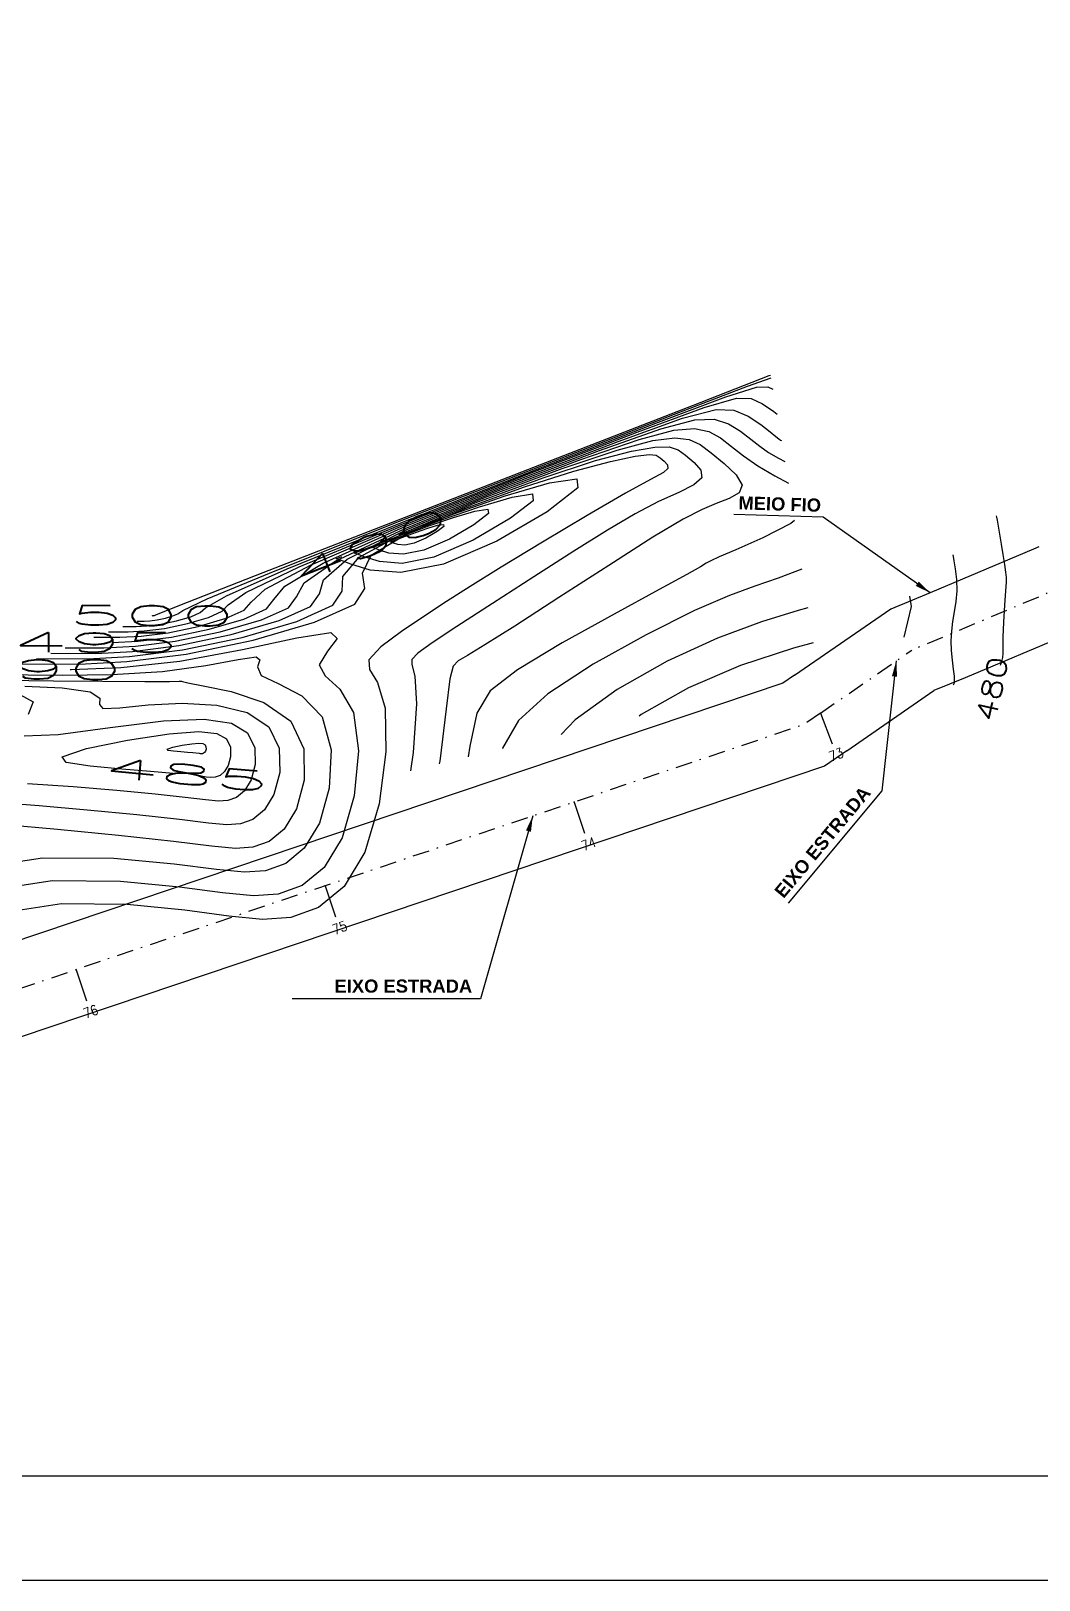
# Model space of a CAD drawing. Header units: millimetres. Extents: x 276147 to 291056, y 9594849 to 9609891.
# Drawn here: x 285592.3 to 285669, y 9596643.6 to 9596761.5 of the extents above; entities that cross this region are included whole.
import ezdxf
from ezdxf.enums import TextEntityAlignment as Align

# ---------------------------------------------------------------- set-up
doc = ezdxf.new("R2010")
doc.units = ezdxf.units.MM
doc.header["$LTSCALE"] = 10
doc.linetypes.add('CONTINUO', pattern=[0])
doc.linetypes.add('DASHDOTX2', pattern=[50.8, 25.4, -12.7, 0, -12.7])
for name, color, linetype in [('500-dim1', 6, 'Continuous'), ('CURVAS', 7, 'CONTINUO'), ('Curvas mestras', 30, 'Continuous'), ('Curvas simples', 9, 'Continuous'), ('Curvas texto', 2, 'Continuous'), ('TG', 7, 'CONTINUO'), ('Top_malha_coord', 8, 'Continuous')]:
    doc.layers.add(name, color=color, linetype=linetype)
doc.styles.add('r80', font='romans.shx')
doc.styles.add('ROMAND', font='romand', dxfattribs={"height": 0.2})
doc.styles.add('SIMPLEX', font='simplex', dxfattribs={"height": 0.2})
doc.styles.add('T7', font='arial.ttf')
doc.dimstyles.new('cadnorma_dim1', dxfattribs={"dimscale": 0, "dimtxt": 2, "dimasz": 1.199999999999999, "dimexe": 1, "dimexo": 2.5, "dimgap": 0.6, "dimtad": 1, "dimzin": 4, "dimdsep": 46, "dimtxsty": 'r80', "dimblk": 'ARCHTICK', "dimblk1": 'ARCHTICK', "dimblk2": 'ARCHTICK', "dimcen": -1, "dimdle": 1, "dimclrd": 1, "dimclre": 1, "dimclrt": 2, "dimaunit": 1, "dimazin": 0, "dimtfac": 1, "dimtix": 1, "dimtmove": 2, "dimatfit": 0, "dimfxl": 1, "dimarcsym": 0})

# ---------------------------------------------------------------- blocks, each defined once
blk = doc.blocks.new('_ArchTick')
at = {"color": 0, "linetype": 'ByBlock', "const_width": 0.15}
blk.add_lwpolyline([(-0.5, -0.5), (0.5, 0.5)], dxfattribs=at)

msp = doc.modelspace()

# ---------------------------------------------------------------- linework, layer by layer
at = {"linetype": 'Continuous', "elevation": 160.1796621240507, "flags": 128}
msp.add_lwpolyline([(285659.3001006922, 9596714.360737076), (285659.3001006919, 9596714.360737076)], dxfattribs=at)
at = {"linetype": 'Continuous'}
for p in [(285633.6023711209, 9596702.788751412, 160.1796621240507), (285633.6023711209, 9596702.788751412, 160.1796621240507), (285614.6476320623, 9596696.407696582, 160.1796621240507), (285614.6476320623, 9596696.407696582, 160.1796621240507), (285595.6928930039, 9596690.026641754, 160.1796621240507), (285595.6928930039, 9596690.026641754, 160.1796621240507)]:
    msp.add_point(p, dxfattribs=at)
at = {"layer": '500-dim1', "ltscale": 0.1}
for points in [[(285503.6286463528, 9596643.55606258), (285817.3470579041, 9596643.55606258), (285817.3470579041, 9596879.440539112), (285503.6286463528, 9596879.440539112)], [(285511.5708846199, 9596651.498300847), (285809.4048196369, 9596651.498300847), (285809.4048196369, 9596871.498300847), (285511.5708846199, 9596871.498300847)]]:
    msp.add_lwpolyline(points, close=True, dxfattribs=at)
at = {"layer": 'CURVAS', "color": 2, "linetype": 'CONTINUO', "elevation": 44.00020690681419}
msp.add_lwpolyline([(285665.8984407802, 9596712.85670446), (285665.8984407802, 9596712.85670446)], dxfattribs=at)
at = {"layer": 'Curvas mestras', "linetype": 'CONTINUO', "elevation": 44.00020690681419}
msp.add_lwpolyline([(285666.0649539256, 9596713.22227066), (285666.1684002761, 9596713.494049463), (285666.2445171914, 9596713.791013343), (285666.2677804351, 9596714.106336987), (285666.2640262051, 9596714.56828714), (285666.2719366628, 9596715.338904217), (285666.3193206108, 9596716.496963), (285666.3905119729, 9596717.788179817), (285666.4589744057, 9596718.875006033), (285666.5013122468, 9596719.52162066), (285666.5066875798, 9596719.899113744), (285666.4674018473, 9596720.280300073), (285666.3803562404, 9596720.87343502), (285666.2608559305, 9596721.628526682), (285666.1288057278, 9596722.431022713), (285666.0026168554, 9596723.176464703), (285665.8947367792, 9596723.80077478), (285665.8161225767, 9596724.24997064), (285665.773667601, 9596724.491793836), (285665.7580260831, 9596724.580887565), (285665.7557920712, 9596724.593614472)], dxfattribs=at)
at = {"layer": 'Curvas mestras', "linetype": 'CONTINUO'}
for points in [[(285601.4797643103, 9596716.979025012, 45.30250262006621), (285601.5269206423, 9596716.981491504, 45.30336839231632), (285601.5862842948, 9596716.98898981, 45.30431432251089), (285601.6534377805, 9596717.003072513, 45.30520085912168), (285601.7150054796, 9596717.02104652, 45.30584775543275), (285601.7553717369, 9596717.039156057, 45.30606462163587), (285602.0675165361, 9596717.172303757, 45.30796738618255), (285604.1787933948, 9596718.010014825, 45.32289742937746), (285609.9251494709, 9596720.260472873, 45.36450240927251), (285620.2292733654, 9596724.277969183, 45.43969426598368), (285632.3608165011, 9596729.001243716, 45.52844141694686), (285642.6761737406, 9596733.015143083, 45.60397663477078), (285648.4423249036, 9596735.258348763, 45.64621662491435), (285648.5384914126, 9596735.295730013, 45.64692209006489)], [(285598.4119959284, 9596714.93043338, 40.30436104562568), (285600.423999423, 9596715.035664324, 40.34130086077811), (285602.9568646118, 9596715.355600895, 40.38166057473017), (285605.822068981, 9596715.95645434, 40.41948619831555), (285608.4489320853, 9596716.723316392, 40.4470875453876), (285610.171237741, 9596717.495996406, 40.45634053772983), (285610.7391510022, 9596718.21591922, 40.44414953512341), (285611.5683678936, 9596719.230978612, 40.42753254084118), (285614.4909706785, 9596720.990684807, 40.42853606431481), (285620.6499682971, 9596723.734428458, 40.46225982703936), (285628.4320884185, 9596726.861133806, 40.51601624887871), (285635.5349873913, 9596729.559606493, 40.57017096961818), (285640.1937426395, 9596731.2024265, 40.60985551719522), (285642.7931138906, 9596731.897268178, 40.63926503036372), (285644.2552839467, 9596731.935579224, 40.6673606089639), (285645.3546273728, 9596731.586217606, 40.70087655212001), (285646.2743037614, 9596731.027673427, 40.73764061017165), (285647.0496644707, 9596730.415848052, 40.77325370002973), (285647.7268343834, 9596729.874848753, 40.80457485901161), (285648.3950105103, 9596729.401618363, 40.83349476979082), (285649.154162387, 9596728.96130662, 40.86316218306047), (285649.6444606023, 9596728.727300446, 40.88067234095389)], [(285620.2518198083, 9596723.165979162, 35.4692044945873), (285620.6859021169, 9596723.334164368, 35.47240684196322), (285624.4419872524, 9596724.735842053, 35.50187352925741), (285628.3482793657, 9596726.093468007, 35.5357989334475), (285631.7117157575, 9596727.089043954, 35.57069124837608), (285633.8025559402, 9596727.4019516, 35.60240826793915), (285633.8818857326, 9596726.710918404, 35.62664507577165), (285631.5439647497, 9596724.898064708, 35.63911979299474), (285627.715747807, 9596722.659091292, 35.63564239457219), (285623.6573595117, 9596720.893088844, 35.61204591053274), (285620.4025844318, 9596720.257737044, 35.56753067983982), (285618.0798359756, 9596720.44506472, 35.51476628627597), (285616.591182503, 9596720.905684708, 35.46978968583017), (285615.8141181908, 9596721.19711604, 35.44464134835607), (285615.5278314423, 9596721.30448448, 35.43537620609595), (285615.4869334785, 9596721.31982297, 35.43405261260659)], [(285615.4869334785, 9596721.31982297, 35.43405261260659), (285615.9210157873, 9596721.48800818, 35.43725495998251)], [(285650.931069011, 9596720.533454416, 41.17500223030538), (285649.1425449181, 9596719.836958757, 41.16192352181269), (285647.3624110316, 9596719.2299214, 41.14608178762455), (285645.4149984715, 9596718.523149224, 41.13015036846945), (285642.7556262581, 9596717.36502071, 41.11471780584861), (285639.0818118044, 9596715.528335173, 41.10115730049756), (285635.0598711051, 9596713.28358218, 41.09398056302189), (285631.5983165555, 9596711.02567512, 41.09848382583322), (285629.3759220138, 9596709.004293773, 41.12011078719251), (285628.1524852154, 9596706.888189403, 41.16489437318842), (285628.1482507529, 9596706.871802628, 41.16534634834124)], [(285595.2228613394, 9596712.874789324, 35.30401431661767), (285595.3170962025, 9596712.874239368, 35.30592396928432), (285599.1040324728, 9596713.029026104, 35.37686915285622), (285603.5949157086, 9596713.51697376, 35.4510277667755), (285608.3416918226, 9596714.400232576, 35.51736916802793), (285612.4903929276, 9596715.290486032, 35.57147585603843), (285615.0855681967, 9596715.686803177, 35.61058345160882), (285615.5492543809, 9596715.248716434, 35.63424689983686), (285614.8134295657, 9596714.277616732, 35.6512980982984), (285614.1875554175, 9596713.23535839, 35.67288818848056), (285614.6384398416, 9596712.409979966, 35.70898576910577), (285615.7622606774, 9596711.394245103, 35.76482935771082), (285616.8125429915, 9596709.607096693, 35.84447511306235), (285617.1867316138, 9596706.699578984, 35.94726247995595), (285616.8579723731, 9596703.251121644, 36.05366514527441), (285615.9433308515, 9596700.073251713, 36.1394402127803), (285614.5680547287, 9596697.8109704, 36.18596589277468), (285612.8900950805, 9596696.44317572, 36.19710431699378), (285611.0755830753, 9596695.782237878, 36.18233874868338), (285609.1828828229, 9596695.645824237, 36.14881559848754), (285606.8392941636, 9596695.872777743, 36.09433437369034), (285603.5643508743, 9596696.307236513, 36.01435781448117), (285599.0720475764, 9596696.744461177, 35.90985384604164), (285593.8542202633, 9596696.784199525, 35.80381118934338), (285588.5971647746, 9596695.97732186, 35.72472373026858)], [(285603.0696685187, 9596704.973518753, 30.71675301084497), (285601.3542413051, 9596705.125653315, 30.67733296749384), (285599.1802959776, 9596705.306091778, 30.62778133727579), (285596.7670168042, 9596705.514455248, 30.57251034878163), (285594.9290504265, 9596705.80447796, 30.526112067138), (285594.6299083325, 9596706.243422918, 30.50572348528977), (285596.4690515114, 9596706.856063183, 30.52256614630778), (285599.5897339877, 9596707.49722107, 30.56419939940996), (285602.7711562965, 9596707.979231937, 30.61226698584824), (285605.0389403737, 9596708.151519528, 30.65214386271282), (285606.4043757669, 9596708.01186206, 30.68412945684713), (285607.1251704367, 9596707.59513014, 30.71225421960435), (285607.432202573, 9596706.956242707, 30.73935307134843), (285607.4490333028, 9596706.230316099, 30.76347871669304), (285607.2723929855, 9596705.572516026, 30.78148827646828), (285606.9886055335, 9596705.105696896, 30.79108878018769), (285606.6423600335, 9596704.823453087, 30.79338720310216), (285606.2679371292, 9596704.68706971, 30.79034032373193), (285605.9003788204, 9596704.656766152, 30.78395512575253), (285605.5777695809, 9596704.688518973, 30.77643869936901), (285605.3389572427, 9596704.73724, 30.77004834762511), (285605.2095005204, 9596704.766920555, 30.76647708964038), (285605.161805621, 9596704.777854813, 30.76516137903991), (285605.1549926366, 9596704.77941742, 30.76497341311506)]]:
    msp.add_polyline3d(points, dxfattribs=at)
at = {"layer": 'Curvas simples', "linetype": 'CONTINUO'}
for points, elevation in [([(285662.4878830033, 9596711.725737542), (285662.5443567425, 9596711.866787536), (285662.5654457038, 9596712.048291773), (285662.5505782045, 9596712.385666016), (285662.4843246355, 9596712.915673457), (285662.3962676991, 9596713.585358033), (285662.3272456611, 9596714.319333607), (285662.310541709, 9596715.055975972), (285662.3492341704, 9596715.78871191), (285662.4388502707, 9596716.524729712), (285662.566866556, 9596717.273012623), (285662.6885574184, 9596718.049719628), (285662.7511496622, 9596718.87280536), (285662.7197000327, 9596719.736086236), (285662.6305965039, 9596720.53683874), (285662.538058871, 9596721.14819996), (285662.4844503949, 9596721.482021647), (285662.4647005886, 9596721.60500904), (285662.4618790146, 9596721.622578397)], 43.00020690681419), ([(285658.7251550372, 9596715.349525297), (285659.2919802129, 9596717.687079), (285659.1656376953, 9596718.473819958)], 42.00020690681419)]:
    msp.add_lwpolyline(points, dxfattribs=dict(at, elevation=elevation))
for points in [[(285600.3284355326, 9596716.571582584, 44.29200465479835), (285600.8662106337, 9596716.569306688, 44.30287430508497), (285601.3063363993, 9596716.592326267, 44.31095487947778), (285601.860401159, 9596716.662312424, 44.31978357592335), (285602.4871640201, 9596716.793748677, 44.32805793345642), (285603.0617902, 9596716.961500097, 44.33409571441325), (285603.438544938, 9596717.130524132, 44.33611980479646), (285603.8018438279, 9596717.38102625, 44.33520384363101), (285605.6567088955, 9596718.254207976, 44.34382445065739), (285610.8383145114, 9596720.406514857, 44.37730916953614), (285620.3134127527, 9596724.169261437, 44.44420737310747), (285631.5750714835, 9596728.573221333, 44.52595640850222), (285641.2479362719, 9596732.32403617, 44.59721548462721), (285646.7946326582, 9596734.445458423, 44.63904093651535), (285648.5876297023, 9596735.077790607, 44.654311997499)], [(285598.1410147837, 9596715.756209463, 42.27333793955359), (285599.6391032809, 9596715.749870032, 42.30361767541353), (285600.8651679122, 9596715.813995795, 42.32612785380068), (285602.4086328853, 9596716.008956658, 42.35072207535586), (285604.1546165018, 9596716.375102008, 42.37377204958785), (285605.7553616423, 9596716.842408242, 42.39059163999946), (285606.8048913391, 9596717.313260268, 42.39623017129225), (285607.270497416, 9596717.798473233, 42.38967667307906), (285608.6125378947, 9596718.742593296, 42.38567848570847), (285612.6646425948, 9596720.698599832, 42.40292261689638), (285620.4816905247, 9596723.951844944, 42.45323360016071), (285630.0035794513, 9596727.717177572, 42.52098631862054), (285638.3914623313, 9596730.941821327, 42.58369323725083), (285643.4992481652, 9596732.81967674, 42.62468959243006), (285645.951884131, 9596733.531356847, 42.65060182669867), (285647.0670774534, 9596733.504153576, 42.67387917000769), (285647.9433023118, 9596733.112354316, 42.70430695804271), (285648.802106747, 9596732.51824735, 42.74101445023871), (285649.051224439, 9596732.315360283, 42.75266351350319)], [(285599.2347246568, 9596716.163895523, 43.28267130340418), (285600.2526569572, 9596716.15958836, 43.30324599022015), (285601.0857521555, 9596716.203161033, 43.31854136663922), (285602.1345170211, 9596716.335634042, 43.33525284196685), (285603.3208902619, 9596716.584425844, 43.35091497513667), (285604.4085759224, 9596716.901954668, 43.36234366076268), (285605.1217181383, 9596717.221892197, 43.36617498801524), (285605.5361701223, 9596717.589749744, 43.36244024828511), (285607.134623394, 9596718.498400137, 43.36475148451017), (285611.7514785541, 9596720.552557845, 43.39011587683082), (285620.3975511401, 9596724.060553696, 43.44872046014962), (285630.7893254685, 9596728.145199955, 43.52347134720503), (285639.8196998025, 9596731.632929247, 43.59045435462348), (285645.1469404107, 9596733.632567082, 43.63186528077085), (285647.4907876144, 9596734.382524444, 43.65433943298149), (285648.3363477381, 9596734.403603196, 43.67062212535848), (285648.7374865851, 9596734.21841855, 43.68474270924661)], [(285597.0473039084, 9596715.348522404, 41.26400458810121), (285599.0255496046, 9596715.340151707, 41.30398936054871), (285600.6445836663, 9596715.424829556, 41.33371437367486), (285602.6827487474, 9596715.682278277, 41.36619134134116), (285604.9883427413, 9596716.165778177, 41.39662912392259), (285607.102146365, 9596716.78286282, 41.41883956626725), (285608.4880645402, 9596717.40462834, 41.42628535456925), (285609.0048237083, 9596718.007195732, 41.41691311032945), (285610.090453395, 9596718.986786453, 41.40660550698839), (285613.5778066379, 9596720.84464282, 41.41572932430745), (285620.5658289123, 9596723.843137205, 41.45774668708646), (285629.2178334362, 9596727.289156187, 41.51850125738157), (285636.9632248623, 9596730.25071441, 41.57693208710725), (285641.8500112696, 9596732.0080873, 41.6174402683132), (285644.4006304546, 9596732.690600432, 41.64627514538324), (285645.7561246355, 9596732.639838193, 41.67514818799418), (285646.8523485815, 9596732.177494153, 41.71230381788655), (285647.8044032651, 9596731.545699708, 41.75211815224929), (285648.5222032113, 9596730.966695473, 41.78550028018389), (285648.950314669, 9596730.6103848, 41.80576990693544), (285649.1719088108, 9596730.437329084, 41.8158889346264), (285649.3048065343, 9596730.355752464, 41.82122984112675), (285649.3797526647, 9596730.31810862, 41.82396782437308)], [(285594.8598831592, 9596714.533149283, 39.24533787279825), (285597.798441252, 9596714.520715052, 39.30473271062101), (285600.2034151797, 9596714.646499084, 39.34888734793958), (285603.2309814739, 9596715.028922513, 39.39712986085533), (285606.6557952204, 9596715.747130506, 39.44234327265031), (285609.7957178075, 9596716.663770964, 39.47533549179525), (285611.8544109392, 9596717.587363476, 39.48639575366133), (285612.4734772966, 9596718.424642716, 39.47138593971931), (285613.0462833942, 9596719.475171763, 39.44845956217932), (285615.4041347218, 9596721.136727793, 39.44134277160947), (285620.7341076842, 9596723.625720713, 39.46677293427956), (285627.6463424038, 9596726.433112426, 39.51353118763973), (285634.1067499224, 9596728.868499577, 39.56340981953281), (285638.5374730095, 9596730.396765703, 39.6022707459374), (285641.1855973267, 9596731.103935923, 39.63225491534422), (285642.7544422605, 9596731.231321257, 39.65957297725572), (285643.856906162, 9596730.994940063, 39.68944931889155), (285644.7442032575, 9596730.50964714, 39.72316304783772), (285645.5771257282, 9596729.864999633, 39.76100715276289), (285646.4986483288, 9596729.141147623, 39.80322522091183), (285647.5804690466, 9596728.380584024, 39.8498640435605), (285648.8764694395, 9596727.616392683, 39.90092109630086), (285649.9190576739, 9596727.073512703, 39.93963913680955)], [(285593.7661722839, 9596714.125462227, 38.23600452146229), (285597.1848875756, 9596714.110996727, 38.30510439575619), (285599.9828309364, 9596714.257333843, 38.35647383510103), (285603.5050973381, 9596714.70224513, 38.41259909424434), (285607.4895214625, 9596715.537807673, 38.46520031433057), (285611.1425035275, 9596716.60422454, 38.50358347097381), (285613.5375841401, 9596717.678731544, 38.51645093699654), (285614.2078045884, 9596718.633365208, 38.49862239722597), (285614.5241978952, 9596719.719364924, 38.46938656337761), (285616.3172987626, 9596721.282769784, 38.45414951167504), (285620.8182460694, 9596723.517011968, 38.47128605409262), (285626.8605963864, 9596726.005090043, 38.51104615905524), (285632.6785124513, 9596728.177391656, 38.55664870216015), (285636.8812033772, 9596729.591103904, 38.5946860075087), (285639.5780807609, 9596730.31060267, 38.62524483309561), (285641.2536005719, 9596730.52706229, 38.65178537826023), (285642.3561171927, 9596730.406070387, 38.67788160182272), (285643.1895576618, 9596730.010870796, 38.70756197898618), (285644.0217444374, 9596729.37912463, 38.74496855333882), (285645.0166109633, 9596728.566119064, 38.79158035797036), (285645.9225336545, 9596727.697659483, 38.83822390661544), (285646.3840009166, 9596726.917180307, 38.87306262509401), (285646.1516930781, 9596726.330112943, 38.88763690754741), (285645.4010461695, 9596725.889881637, 38.88699461761598), (285644.4136871468, 9596725.511908608, 38.8795605348746), (285643.3506700614, 9596725.076098522, 38.8725029787488), (285641.8907443584, 9596724.320290873, 38.86796400326739), (285639.5920875814, 9596722.946808597, 38.86682918979523), (285636.2289478663, 9596720.807623867, 38.86941759448701), (285632.4398537568, 9596718.353323745, 38.87378154383942), (285629.079407381, 9596716.184141513, 38.87740699775486), (285626.8045874758, 9596714.757458616, 38.87849399968718), (285625.481875144, 9596713.959222192, 38.87809973061985), (285624.780128094, 9596713.532526536, 38.87799548809153), (285624.3964300526, 9596713.14545861, 38.88297707212359), (285624.1407648715, 9596712.16609696, 38.90993752822715), (285623.8513394283, 9596709.887515824, 38.97879424583834), (285623.3651265943, 9596705.914970784, 39.0992100140752), (285623.326648061, 9596705.697362537, 39.10556838775256)], [(285591.5787515348, 9596713.310089098, 36.21733780610111), (285595.9577802206, 9596713.291559072, 36.30584779873925), (285599.5416624472, 9596713.479002373, 36.37164684207846), (285604.0533290646, 9596714.048889367, 36.44353759356045), (285609.156972942, 9596715.119160006, 36.51091444297663), (285613.8360739705, 9596716.485132687, 36.56007937636196), (285616.9039305412, 9596717.86146768, 36.5765613033759), (285617.6764581768, 9596719.050812196, 36.55309522655762), (285617.4800278941, 9596720.207750237, 36.51124061851033), (285618.143626846, 9596721.574854756, 36.47976295915169), (285620.9865238439, 9596723.299596477, 36.48031224825854), (285625.2891053542, 9596725.14904628, 36.50607608937162), (285629.8220375111, 9596726.79517682, 36.5431264345275), (285633.5686651148, 9596727.979781307, 36.57951651790381), (285636.3630466329, 9596728.72393816, 36.61122458297496), (285638.2519181968, 9596729.118545357, 36.63621016752177), (285639.326583095, 9596729.250254277, 36.65346658756926), (285639.8566242227, 9596729.188720012, 36.66612281892185), (285640.1561896311, 9596728.999350064, 36.67834160788653), (285640.462619461, 9596728.742300732, 36.69291596711582), (285640.7060212368, 9596728.456733476, 36.70715962772693), (285640.7396915707, 9596728.176557556, 36.71701655947572), (285640.3946694062, 9596727.88429504, 36.7196678407231), (285639.4129629672, 9596727.356899315, 36.71724363815474), (285637.5143227955, 9596726.319931563, 36.71311139039199), (285634.5859964575, 9596724.619818153, 36.71004018656413), (285631.1852205736, 9596722.586428132, 36.70840632592763), (285628.0367327789, 9596720.670492707, 36.70798793642052), (285625.6753762163, 9596719.205749467, 36.7085850322942), (285623.8764270214, 9596718.057948487, 36.71008581880915), (285622.2252698397, 9596716.975847227, 36.7124004147222), (285620.454046659, 9596715.782512004, 36.71594986712762), (285618.881928878, 9596714.59825856, 36.72319847820063), (285617.9748452404, 9596713.617712507, 36.73712144510091), (285618.0246026749, 9596712.890627233, 36.76194601584893), (285618.6265148167, 9596711.88725623, 36.80690787858066), (285619.2017714794, 9596709.932977807, 36.88249482951096), (285619.2714912522, 9596706.625575956, 36.99227416681561), (285618.7564918153, 9596702.65244857, 37.11213116764293), (285617.6775186233, 9596698.973398248, 37.21103062373322), (285616.0839447685, 9596696.3520253, 37.26494131281243), (285614.139641889, 9596694.767119844, 37.27784774886413), (285612.037112265, 9596694.001271708, 37.26073842714278), (285609.8674656577, 9596693.841005897, 37.22243758067225), (285607.3162557505, 9596694.08858706, 37.16311270915639), (285603.9676457127, 9596694.550217032, 37.08076702515564), (285599.5765878936, 9596694.99502762, 36.97804683380264), (285594.5811883587, 9596695.043866567, 36.87617088252182), (285589.590341349, 9596694.280509608, 36.8010010566536)], [(285592.6724624104, 9596713.717776164, 37.22667115749528), (285596.571333899, 9596713.701278398, 37.30547608089137), (285599.7622466908, 9596713.868167613, 37.364060354917), (285603.7792132004, 9596714.375566753, 37.42806836022964), (285608.3232477022, 9596715.32848384, 37.48805738872352), (285612.4892882503, 9596716.544679116, 37.53183139724161), (285615.2207573406, 9596717.770099612, 37.54650612015712), (285615.9421308826, 9596718.842088703, 37.52585880182187), (285616.0021123934, 9596719.96355708, 37.4903135972304), (285617.2304628031, 9596721.428811768, 37.46695625179882), (285620.9023854566, 9596723.40830422, 37.4757991612164), (285626.0748513714, 9596725.577068662, 37.5085611178979), (285631.2502749821, 9596727.486284737, 37.54988755195836), (285635.224934747, 9596728.785443107, 37.58710125639072), (285637.9705631969, 9596729.517270418, 37.61823469787804), (285639.752759883, 9596729.822803322, 37.64399779928818), (285640.8413506438, 9596729.828162333, 37.66567410479502), (285641.523091442, 9596729.599795403, 37.68684240899484), (285642.0889665346, 9596729.189237352, 37.71165507051364), (285642.7302936806, 9596728.65125963, 37.74215772303023), (285643.2397086956, 9596728.053596307, 37.77196825624879), (285643.3101768993, 9596727.467218107, 37.79259775477431), (285642.7165267841, 9596726.932957364, 37.7981881907067), (285641.5610364851, 9596726.371070903, 37.79340574620028), (285640.0278463024, 9596725.67167416, 37.78554756866971), (285638.2482410726, 9596724.733849565, 37.78055596948571), (285636.1420957396, 9596723.492536413, 37.77895451759423), (285633.5764307776, 9596721.891638983, 37.77991203082229), (285630.5252252152, 9596719.940920763, 37.78258623686588), (285627.3902852904, 9596717.91357908, 37.78609045842632), (285624.6803787934, 9596716.148669468, 37.78952702103152), (285622.7951308089, 9596714.9050196, 37.79243634126351), (285621.6976115991, 9596714.12054565, 37.79611152384632), (285621.2417527212, 9596713.652935913, 37.8022838454085), (285621.2565789237, 9596713.268420354, 37.81518159961297), (285621.4714947586, 9596712.367410598, 37.84902079889753), (285621.5910009668, 9596710.258858923, 37.92051456609943), (285621.3562498906, 9596706.551572934, 38.0372858334772), (285621.1394732213, 9596705.161151346, 38.0784968898256)], [(285650.3655193561, 9596724.230193593, 40.04177356764876), (285650.0942433272, 9596724.008583274, 40.04359000551949), (285647.9566152401, 9596722.897297556, 40.03709573034166), (285645.9174437435, 9596721.9940424, 40.02576090550019), (285644.6522438355, 9596721.448602393, 40.01823726450993), (285644.0162690322, 9596721.161968485, 40.01486364155743), (285643.6597084772, 9596720.97293323, 40.01390066583144), (285643.2069334046, 9596720.704856753, 40.01359641136104), (285642.1790484016, 9596720.119365605, 40.01214896093324), (285640.0713421445, 9596718.962654894, 40.00774384939314), (285636.6405395845, 9596717.104368787, 39.99976928884598), (285632.6891167882, 9596714.907960553, 39.9924238953131), (285629.2809860926, 9596712.860332483, 39.99110896184311), (285627.2096613917, 9596711.247093476, 40.00239407367508), (285626.1870607767, 9596709.548670782, 40.03752220559135), (285625.6547018921, 9596707.044197248, 40.10890461717235), (285625.5369711789, 9596706.238853818, 40.1329315320213)], [(285651.3820971266, 9596717.56605282, 42.28203246931979), (285650.6469993466, 9596717.362472184, 42.27394753173894), (285647.8511049089, 9596716.519399693, 42.24545045031436), (285644.5065708245, 9596715.275740488, 42.21906697974509), (285640.692313972, 9596713.511569077, 42.20031108681314), (285636.8872593677, 9596711.370120687, 42.19410285496588), (285633.6703348019, 9596709.060416473, 42.20521405156205), (285632.6011966766, 9596707.924832623, 42.22096441770871)], [(285651.783038519, 9596714.917631652, 43.37760466136707), (285650.2872113444, 9596714.515649168, 43.36075056481378), (285646.2575153886, 9596713.186459264, 43.32341618641248), (285642.3028161422, 9596711.494803978, 43.29946484041601), (285638.7146486301, 9596709.456659192, 43.29422516704972), (285638.5380299586, 9596709.316334976, 43.2952780635419)], [(285589.3913307861, 9596712.494715983, 34.19867109085635), (285594.6439144032, 9596712.447815096, 34.30564613934576), (285598.406424238, 9596712.506210336, 34.3792596371818), (285602.259076227, 9596712.73922594, 34.44896049928821), (285605.5631910691, 9596713.183623856, 34.50072349809079), (285608.0153906472, 9596713.6379961, 34.53505865965008), (285609.396118899, 9596713.841394756, 34.5561096757624), (285609.6659346212, 9596713.610683845, 34.56908597858592), (285609.5058390636, 9596713.073979316, 34.58345948692613), (285609.7769493373, 9596712.437210074, 34.60976784743571), (285611.0675899699, 9596711.806134647, 34.65635525287098), (285612.8749211576, 9596710.885833967, 34.72279207149723), (285614.4233135042, 9596709.281215578, 34.80645537659029), (285615.1019729758, 9596706.773582008, 34.90225081335257), (285614.9594529288, 9596703.849793723, 34.99519915556039), (285614.2091440773, 9596701.173104173, 35.06784985479635), (285613.0521646895, 9596699.2699155, 35.10699047285334), (285611.6405482721, 9596698.11923159, 35.11636088523983), (285610.1140538855, 9596697.563204046, 35.10393907022399), (285608.4982999876, 9596697.450642576, 35.07519361630284), (285606.3623325765, 9596697.65696843, 35.02555603816609), (285603.1610560339, 9596698.064255, 34.94794863663583), (285598.5675072589, 9596698.493894745, 34.84166085816423), (285593.1272511683, 9596698.52453248, 34.7314514761415), (285587.6039881977, 9596697.674133115, 34.64844643659626)], [(285588.2976209126, 9596712.08702992, 33.18933772683113), (285593.9707326012, 9596712.021389823, 33.30536834206168), (285597.7088170024, 9596711.98339456, 33.38165014164724), (285600.9232367455, 9596711.961478127, 33.44689323162629), (285602.7846893134, 9596711.967014136, 33.48407784061011), (285603.5403883665, 9596711.985506177, 33.4986414631453), (285603.706670601, 9596711.995986333, 33.50163592011404), (285603.7826138642, 9596711.972652258, 33.50392500448243), (285604.1982485634, 9596711.870342895, 33.51562084284115), (285605.3663432576, 9596711.639061766, 33.54664750633265), (285607.4967400977, 9596711.202289326, 33.6037247366362), (285609.9875816373, 9596710.377422828, 33.68075478522542), (285612.0340840189, 9596708.95533546, 33.76843560734733), (285613.0172133372, 9596706.847585032, 33.85723912655112), (285613.0609334869, 9596704.4484668, 33.93673313319187), (285612.4749563053, 9596702.272957634, 33.99625944384343), (285611.5362746498, 9596700.7288606, 34.02801505275738), (285610.3910014612, 9596699.795286467, 34.03561748608217), (285609.1525246958, 9596699.344170213, 34.02553939170639), (285607.8266517339, 9596699.254249835, 34.00187096299805), (285605.9888526312, 9596699.43146651, 33.95917256534767), (285603.1070128606, 9596699.788561432, 33.88962212685465), (285598.9237257536, 9596700.238195527, 33.79091457682398), (285594.2804190338, 9596700.69269056, 33.68281349874769), (285590.2932272782, 9596701.064286012, 33.59059952237612)], [(285591.7729060541, 9596711.611759003, 32.27393513088782), (285594.6282047351, 9596711.479941348, 32.33557071377027), (285596.7656615079, 9596711.187910758, 32.38804663575456), (285597.4902718855, 9596710.711489303, 32.41820395182322), (285597.4722470337, 9596710.218473854, 32.43399768622794), (285597.723103026, 9596709.924653487, 32.44866142477576), (285599.0157432371, 9596709.969056977, 32.47315428985485), (285601.1686282517, 9596710.183675917, 32.50933758091151), (285603.7616079566, 9596710.323742593, 32.55679814113273), (285606.3888803517, 9596710.168866184, 32.61461202925739), (285608.7020448887, 9596709.596165407, 32.67981227932933), (285610.3670481397, 9596708.507138848, 32.74892102254989), (285611.1464371775, 9596706.88534706, 32.81771043085928), (285611.1891611043, 9596705.042609377, 32.87895247925508), (285610.7407685316, 9596703.3728101, 32.924669065545), (285610.0203856103, 9596702.187805692, 32.94903965291769), (285609.1414546527, 9596701.47134234, 32.95487405421182), (285608.1909955084, 9596701.125137376, 32.9471396805925), (285607.1734657454, 9596701.056128016, 32.92897557359856), (285605.7630618048, 9596701.192130957, 32.89620705446896), (285603.551416844, 9596701.466181733, 32.84283108797126), (285600.3100200553, 9596701.81346072, 32.76638470994976), (285596.5297837987, 9596702.17774053, 32.67856479666398), (285592.881472475, 9596702.504940595, 32.59460815051307), (285589.8874673067, 9596702.734622927, 32.52698131723764)], [(285591.3954857868, 9596710.977724915, 31.28639743241683), (285592.427975925, 9596710.41461072, 31.32557582049367), (285592.0352637787, 9596709.453481486, 31.34918779772443)], [(285591.7207614948, 9596707.838898873, 31.39578265397313), (285594.3201348119, 9596707.942128483, 31.44457866586481), (285598.2844097841, 9596708.46617822, 31.50698334220533), (285602.3359696647, 9596708.975413283, 31.57162559908784), (285605.438233059, 9596709.108022677, 31.62955367318091), (285607.5187509778, 9596708.797492584, 31.68149283624689), (285608.7461087895, 9596708.051134992, 31.73058759476726), (285609.2893198744, 9596706.920794383, 31.77853176751842), (285609.3190967023, 9596705.63646224, 31.82121560428959), (285609.0065807596, 9596704.472663563, 31.8530786547085), (285608.5044955731, 9596703.646751797, 31.87006420022544), (285607.8919078417, 9596703.147397215, 31.87413065511237), (285607.2294663189, 9596702.90610354, 31.86874000219132), (285606.5202787571, 9596702.858006204, 31.85608016394281), (285605.5372699808, 9596702.952796403, 31.83324149085411), (285603.9958208253, 9596703.143801032, 31.796040081917), (285601.696314357, 9596703.38872592, 31.74185484290092), (285598.779147564, 9596703.662790507, 31.67431607455683), (285595.4697186692, 9596703.945594177, 31.59861683161898), (285591.9787956891, 9596704.185878344, 31.52066766852248)]]:
    msp.add_polyline3d(points, dxfattribs=at)
for points in [[(285616.8637656861, 9596721.743897822, 34.44705601097985), (285620.712352431, 9596723.235033387, 34.47544810318823), (285623.4928316868, 9596724.27263888, 34.49726112062081), (285626.3845024727, 9596725.277635057, 34.52237472046136), (285628.8743191507, 9596726.014619213, 34.5482041199316), (285630.4220839875, 9596726.24625227, 34.57168294882604), (285630.4808084696, 9596725.734707832, 34.58962449126147), (285628.7501397043, 9596724.392725883, 34.59885900080872), (285625.9162642668, 9596722.73530406, 34.59628480984566), (285622.9120033463, 9596721.428003402, 34.57881729826068), (285620.5026239099, 9596720.95767776, 34.54586446492204), (285618.7831870276, 9596721.096349243, 34.50680510289704), (285617.6811965351, 9596721.437327784, 34.47351072772608), (285617.1059679013, 9596721.653062586, 34.45489444435543), (285616.8940410871, 9596721.73254304, 34.44803582996565), (285616.8637656861, 9596721.743897822, 34.44705601097985)], [(285618.2405978913, 9596722.16797167, 33.46005944206581), (285620.7388037444, 9596723.135902407, 33.47848938443667), (285622.543676121, 9596723.80943571, 33.4926487119842), (285624.4207255771, 9596724.461801104, 33.50895054024614), (285626.0369225438, 9596724.940194467, 33.52571699142891), (285627.041612035, 9596725.090552947, 33.54095762971292), (285627.0797312086, 9596724.758498257, 33.55260387398039), (285625.9563146588, 9596723.88738706, 33.55859820856449), (285624.1167817236, 9596722.811515823, 33.55692727785527), (285622.1666471805, 9596721.962917956, 33.54558868604681), (285620.6026643877, 9596721.657618472, 33.52419826996948), (285619.4865380792, 9596721.74763377, 33.49884391945989), (285618.771211567, 9596721.968970856, 33.47723178964543), (285618.3978166092, 9596722.109008133, 33.46514755304407), (285618.2602507315, 9596722.1606016, 33.46069545371893), (285618.2405978913, 9596722.16797167, 33.46005944206581)], [(285619.6174300989, 9596722.592046522, 32.47306284043907), (285620.7652550559, 9596723.036770428, 32.48153069839782), (285621.5945205552, 9596723.346232537, 32.48803630328939), (285622.4569486841, 9596723.645968152, 32.49552632720179), (285623.1995249398, 9596723.865770724, 32.50322981007367), (285623.6611390825, 9596723.93485362, 32.51023229045995), (285623.6786539453, 9596723.782287683, 32.51558328941201), (285623.1624896113, 9596723.38204724, 32.51833744903297), (285622.3172981833, 9596722.887728592, 32.51756969301232), (285621.4212910152, 9596722.497832516, 32.51236007377475), (285620.7027038679, 9596722.357560186, 32.50253202228078), (285620.1898891289, 9596722.398917297, 32.49088276867724), (285619.8612255967, 9596722.50061293, 32.48095286413763), (285619.6896663192, 9596722.564954678, 32.47540064904342), (285619.6264603765, 9596722.588660166, 32.47335507753041), (285619.6174300989, 9596722.592046522, 32.47306284043907)], [(285605.0495751336, 9596706.489346808, 29.70608675611174), (285604.5683461053, 9596706.534139043, 29.69495897586194), (285604.1724783639, 9596706.569247093, 29.68586204180929), (285603.6707980591, 9596706.610887356, 29.67442701771825), (285603.1138878645, 9596706.658970924, 29.6616721920177), (285602.6897421624, 9596706.725899473, 29.65096489651796), (285602.6207087558, 9596706.82719431, 29.64625983176257), (285603.0451273337, 9596706.968572063, 29.65014664337241), (285603.7652841388, 9596707.116532654, 29.65975426804244), (285604.4994582856, 9596707.227765318, 29.67084680343715), (285605.0227935343, 9596707.26752422, 29.6800491613426), (285605.3378941627, 9596707.235295266, 29.68743046550981), (285605.5042310868, 9596707.139126288, 29.69392079164709), (285605.5750842728, 9596706.991691032, 29.7001743550386), (285605.578968901, 9596706.824168967, 29.70574184172756), (285605.5382052139, 9596706.672369488, 29.70989786551536), (285605.4727164941, 9596706.564641997, 29.71211338028979), (285605.3928132253, 9596706.499508964, 29.71264377129001), (285605.3064079397, 9596706.468035877, 29.71194064521433), (285605.2215865593, 9596706.461042056, 29.71046715599687), (285605.1471385819, 9596706.46837017, 29.70873258464008), (285605.0920278892, 9596706.479613712, 29.70725787748552), (285605.0621538743, 9596706.486462226, 29.70643378110572), (285605.0511469763, 9596706.488986362, 29.70613012006243), (285605.0495751336, 9596706.489346808, 29.70608675611174)]]:
    msp.add_polyline3d(points, close=True, dxfattribs=at)
at = {"layer": 'TG', "color": 3, "linetype": 'Continuous'}
for p, q in [((285633.6023711209, 9596702.788751412, 160.1796621240507), (285634.4000029807, 9596700.419409012, 160.1796621240507)), ((285614.6476320623, 9596696.407696582, 160.1796621240507), (285615.4452639218, 9596694.03835418, 160.1796621240507)), ((285595.6928930039, 9596690.026641754, 160.1796621240507), (285596.4905248639, 9596687.657299355, 160.1796621240507))]:
    msp.add_line(p, q, dxfattribs=at)
at = {"layer": 'TG', "color": 1, "linetype": 'DASHDOTX2', "ltscale": 0.005, "extrusion": (-0.0710087131260717, -0.0024250461213777, 0.9974727474028996), "elevation": -43396.99938346236, "flags": 128}
msp.add_lwpolyline([(-9581317.570769109, 611575.6218285325), (-9581319.693766212, 611575.9296552988), (-9581323.453081988, 611576.2877748987), (-9581327.849049406, 611576.7065431499), (-9581330.980270214, 611577.0048287631), (-9581337.934043016, 611577.6672588993), (-9581343.606349336, 611578.2074940645), (-9581347.400672767, 611578.812972454), (-9581350.83175385, 611579.3603775229), (-9581356.409181634, 611580.2502172494), (-9581362.4727042, 611581.2176100073), (-9581366.707520103, 611581.9591908269), (-9581370.5614195, 611582.6340672629), (-9581373.041086104, 611583.0682947821), (-9581375.517953916, 611583.5020320924, 0.0546857041731788), (-9581376.989125723, 611583.7433676511, 0.0605118225439223), (-9581378.633941159, 611583.6321017627, 0.0608414013166963), (-9581380.212446004, 611583.1265454472, 0.0543559033308744), (-9581381.483422004, 611582.3645280863, 0.0110101941608988), (-9581382.377830675, 611580.8719679035, 0.0177339866081823), (-9581383.677695518, 611578.3896036716, 0.0261506533366418), (-9581385.265706189, 611574.5766112548, 0.0206906764641564), (-9581386.234734664, 611571.4546516275, 0.025059379234718), (-9581387.057869943, 611567.5828534835, 0.021040814166672), (-9581387.446886754, 611564.2815140884, 0.0174477808461247), (-9581387.558036428, 611561.5268473164), (-9581386.677851943, 611554.8951801448), (-9581384.827732626, 611544.6057715896), (-9581382.675458653, 611535.3047930222), (-9581380.131373266, 611525.8577020855), (-9581377.050702967, 611516.118542685), (-9581376.966040209, 611515.9014672906), (-9581373.898112126, 611507.8653201837), (-9581372.866795495, 611505.0857920558)], format="xyb", dxfattribs=at)
at = {"layer": 'TG', "color": 4, "linetype": 'CONTINUO', "extrusion": (-0.0710087131260717, -0.0024250461213777, 0.9974727474028996), "elevation": -43396.99938346252}
msp.add_lwpolyline([(-9581317.690648979, 611572.1026858188), (-9581317.97365937, 611572.1427499215), (-9581320.111091422, 611572.4526697015), (-9581323.78499604, 611572.8026528717), (-9581328.180963466, 611573.2214211232), (-9581331.312183758, 611573.5197066881), (-9581338.265957298, 611574.1821368951), (-9581344.048479412, 611574.7328691037), (-9581347.952206532, 611575.3558055634), (-9581351.383180559, 611575.9031935501), (-9581356.960608345, 611576.793033276), (-9581363.050309017, 611577.7646025701), (-9581367.311236767, 611578.5107559724), (-9581371.165136084, 611579.1856323937), (-9581373.6448029, 611579.6198599491), (-9581376.32186059, 611580.0886535601, 0.0653649446357765), (-9581377.17570045, 611580.2474483593, 0.0605118224933433), (-9581377.978367113, 611580.19315099, 0.0608414012449136), (-9581378.748673044, 611579.9464409265, 0.0135396051574771), (-9581378.910645593, 611579.8664814438, 0.0058552790101469), (-9581379.336721864, 611579.138543102, 0.0177339866109255), (-9581380.521450477, 611576.8760555985, 0.0261506533358548), (-9581381.968801884, 611573.4008019665, 0.0206906764650801), (-9581382.851998413, 611570.5553710219, 0.025059379235201), (-9581383.602224171, 611567.0265190173, 0.0210408141667236), (-9581383.956783608, 611564.0175974985, 0.0158142703198958), (-9581384.056041038, 611561.7421713072), (-9581383.218860844, 611555.434515903), (-9581381.398306934, 611545.3095348817), (-9581379.279632889, 611536.1537572904), (-9581376.771483315, 611526.840108738), (-9581373.748257829, 611517.2825540404), (-9581373.70070061, 611517.1606173023), (-9581370.622427154, 611509.0973714436), (-9581369.721609337, 611506.6695540438)], format="xyb", dxfattribs=at)
at = {"layer": 'TG', "color": 4, "linetype": 'CONTINUO', "extrusion": (-0.0710087131260717, -0.0024250461213777, 0.9974727474028996), "elevation": -43396.99938346244}
msp.add_lwpolyline([(-9581380.395219961, 611515.0606121435), (-9581380.231379803, 611514.6405258685), (-9581377.173797106, 611506.6314775149), (-9581376.047146333, 611503.5950118253)], dxfattribs=at)
at = {"layer": 'TG', "color": 4, "linetype": 'CONTINUO', "elevation": 160.1796621240507}
for points in [[(285650.369942932, 9596712.438556798), (285657.6959021339, 9596717.506864613)], [(285650.3699429327, 9596712.438556802), (285649.4913898758, 9596711.830748703), (285573.2832330103, 9596686.175506193), (285566.9777209597, 9596679.249819534)], [(285654.3525480412, 9596706.68192093), (285660.9861834006, 9596711.271259334)], [(285654.3525480405, 9596706.681920927), (285652.6613179558, 9596705.511879653), (285577.237128649, 9596680.12055742), (285572.152191261, 9596674.53549426)]]:
    msp.add_lwpolyline(points, dxfattribs=at)
at = {"layer": 'TG', "color": 1, "linetype": 'DASHDOTX2', "ltscale": 0.005, "elevation": 160.1796621240507, "flags": 128}
for points in [[(285652.3612454865, 9596709.560238864), (285659.3001006922, 9596714.360737076)], [(285652.3612454865, 9596709.560238864), (285651.0763539158, 9596708.67131418), (285575.2601808296, 9596683.148031807), (285555.5491187877, 9596661.498300843)]]:
    msp.add_lwpolyline(points, dxfattribs=at)
at = {"layer": 'TG', "color": 3, "linetype": 'CONTINUO', "extrusion": (-0.0710087131260717, -0.0024250461213777, 0.9974727474028996)}
for points, elevation in [([(-9581368.305967933, 611498.0051795312), (-9581365.93963066, 611498.811683861)], -43396.49502285403), ([(-9581368.305967934, 611498.0051795319), (-9581365.93963066, 611498.8116838605)], -43396.49502285405), ([(-9581368.305967933, 611498.0060752373), (-9581365.939630661, 611498.8125795663)], -43396.49502285414)]:
    msp.add_lwpolyline(points, dxfattribs=dict(at, elevation=elevation))

# ---------------------------------------------------------------- texts
at = {"layer": 'Curvas texto', "extrusion": (-0.0200587750042602, 0.0327446982403546, 0.999262443146182), "style": 'SIMPLEX'}
for s, rotation, width, p, p2 in [('490', 169.6805752130629, 3.299405197872888, (-5256512.013764512, -8028229.935010495, 308548.0548422339), (-5256524.53418606, -8028227.655279057, 308548.0548422339)), ('500', 148.247803342114, 3.2994052770348, (-5256495.623894795, -8028235.992108552, 308558.054842234), (-5256506.445456427, -8028229.294949245, 308558.054842234)), ('495', 148.2478033616364, 3.299405277474872, (-5256490.916879565, -8028236.671584499, 308553.0548422338), (-5256501.7384412, -8028229.974425195, 308553.0548422338)), ('490', 148.1562828700576, 3.299405316927962, (-5256486.200648822, -8028237.364177693, 308548.0548422339), (-5256497.011499186, -8028230.649741212, 308548.0548422339)), ('485', 143.1711184361806, 3.299405022164888, (-5256491.833983568, -8028225.352533651, 308543.0548422338), (-5256502.020468352, -8028217.724057942, 308543.0548422338))]:
    msp.add_text(s, height=1.5, rotation=rotation, dxfattribs=dict(at, width=width)).set_placement(p, p2, align=Align.FIT)
at = {"layer": 'Curvas texto', "color": 2, "style": 'SIMPLEX', "width": 1.282705914028773}
msp.add_text('480', height=1.5, rotation=77.57922151684485, dxfattribs=at).set_placement((285665.6115484359, 9596708.826717768, 44.00020690681419), (285666.6757209647, 9596713.658496346, 44.00020690681419), align=Align.FIT)
at = {"layer": 'TG', "color": 5, "extrusion": (-0.0710087131260717, -0.0024250461213777, 0.9974727474028996), "style": 'ROMAND'}
for s, rotation, width, p, p2 in [('73', 108.8203404772999, 0.8324324309958041, (-9581364.579031022, 611498.6943422961, -43396.49502285402), (-9581364.93389294, 611499.7355305671, -43396.49502285402)), ('74', 108.8203402135392, 0.8105263125752018, (-9581358.422908155, 611479.6703293935, -43395.19745120343), (-9581358.777770067, 611480.7115176638, -43395.19745120343)), ('75', 108.8203405691324, 0.8324324314505336, (-9581352.692524726, 611460.5572653121, -43393.83602522295), (-9581353.047386644, 611461.5984535831, -43393.83602522295)), ('76', 108.820340660965, 0.8324324319052631, (-9581346.962141292, 611441.4442012316, -43392.4745992425), (-9581347.317003213, 611442.4853895026, -43392.4745992425))]:
    msp.add_text(s, height=0.75, rotation=rotation, dxfattribs=dict(at, width=width)).set_placement(p, p2, align=Align.FIT)
at = {"layer": 'Top_malha_coord', "color": 7, "char_height": 1, "style": 'T7'}
for s, insert, attachment_point, rotation in [('{\\fArial|b1|i0|c0|p34;MEIO FIO}', (285652.3767658703, 9596724.872295516, 160.2894755828092), 9, 358.22228181348936), ('{\\fArial|b1|i0|c0|p34;EIXO ESTRADA}', (285655.480661079, 9596704.090469005, 160.1796621240325), 3, 50.18223306323057)]:
    msp.add_mtext_dynamic_manual_height_columns(s, width=16.67673822349752, gutter_width=12.5, heights=[0], dxfattribs=dict(at, insert=insert, attachment_point=attachment_point, rotation=rotation))
at = {"layer": 'Top_malha_coord', "color": 7, "insert": (285625.8366254473, 9596689.278181152, 160.1796621240507), "char_height": 1, "attachment_point": 3, "style": 'T7'}
msp.add_mtext_dynamic_manual_height_columns('{\\fArial|b1|i0|c0|p34;EIXO ESTRADA}', width=16.67673822349752, gutter_width=12.5, heights=[0], dxfattribs=at)

# ---------------------------------------------------------------- leaders
at = {"linetype": 'CONTINUO'}
for points, override in [([(285660.6938709485, 9596718.717808768, 160.2894755828092), (285652.5557177624, 9596724.470654558, 160.2894755828092), (285645.7551174348, 9596724.681724759, 160.2894755828092)], {"dimscale": 1, "dimgap": 0.6, "dimtad": 0, "dimzin": 1, "dimclrd": 256}), ([(285658.122474495, 9596713.546021642, 160.1796621240325), (285657.0220888906, 9596703.640774377, 160.1796621240325), (285649.8910823434, 9596695.087269224, 160.1796621240325)], {"dimscale": 1, "dimgap": 0.6, "dimtad": 0, "dimzin": 1, "dimclrd": 256}), ([(285630.4521220934, 9596701.728229728, 160.1796621240507), (285626.478271824, 9596687.806272564, 160.1796621240507), (285612.1471351547, 9596687.806272564, 160.1796621240507)], {"dimscale": 1, "dimtad": 0, "dimzin": 1, "dimclrd": 256})]:
    msp.add_leader(points, dimstyle='cadnorma_dim1', override=override, dxfattribs=at)

doc.saveas('drawing.dxf')
